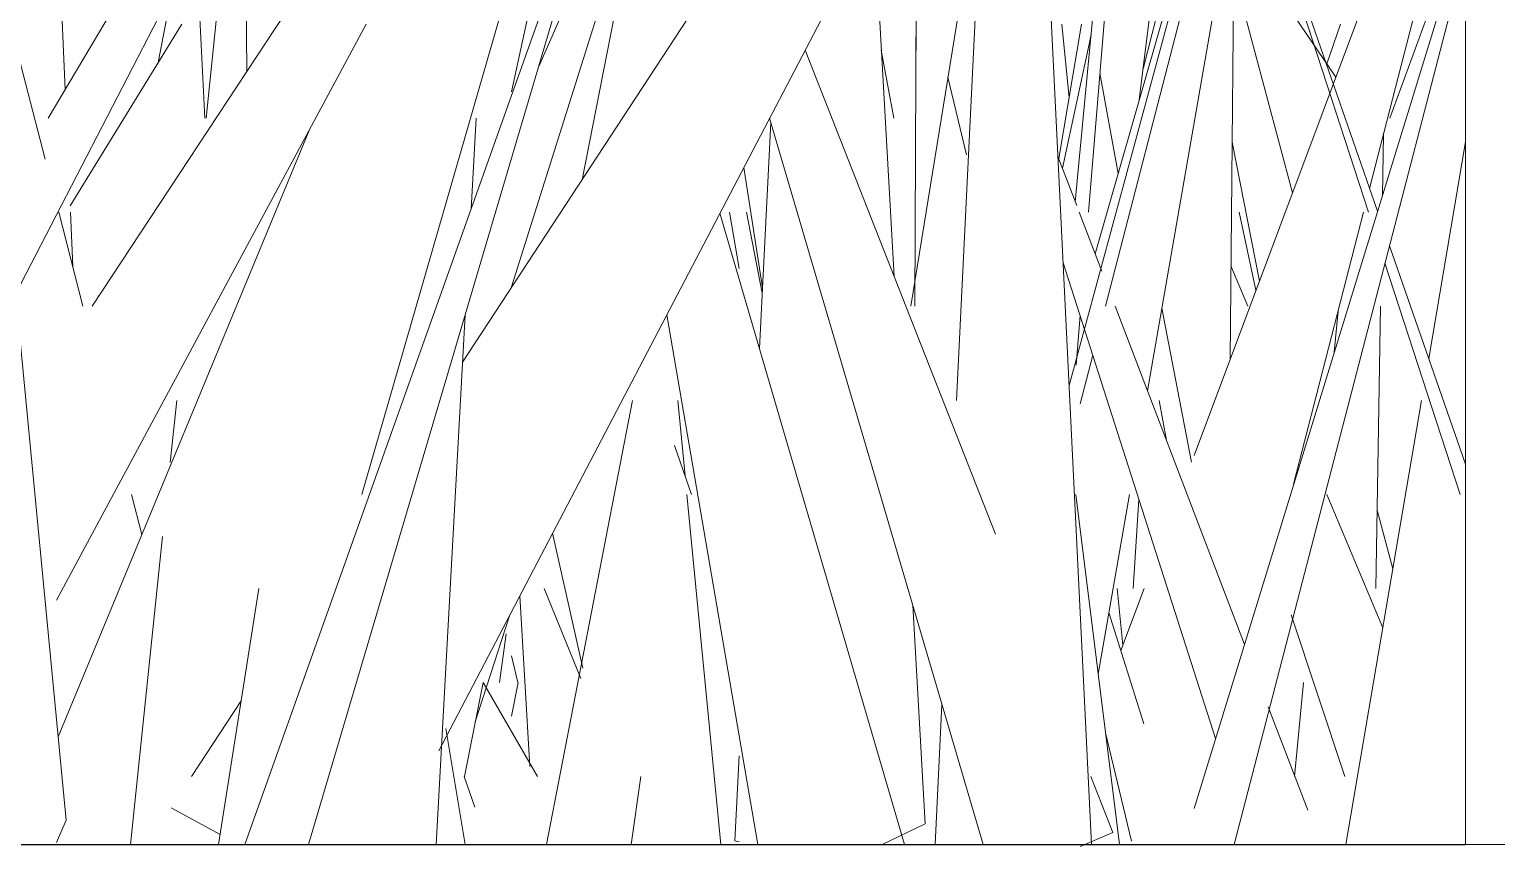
# Model space of a CAD drawing. Header units: millimetres. Extents: x -9575 to 27274, y -4387 to 11354.
# Drawn here: x -5082.72 to -5039.66, y 3047.94 to 3071.91 of the extents above; entities that cross this region are included whole.
import ezdxf

# ---------------------------------------------------------------- set-up
doc = ezdxf.new("R2010")
doc.units = ezdxf.units.MM
doc.layers.add('A-FLOR-HRAL', color=11, linetype='Continuous', lineweight=9)
doc.layers.add('G-IMPT', color=8, linetype='Continuous', lineweight=9)

# ---------------------------------------------------------------- blocks, each defined once
blk = doc.blocks.new('Railing - 2_ x 1_2_-V4-North')
at = {"layer": 'A-FLOR-HRAL'}
for p, q in [((-7478.968, 3048), (-7478.968, 3933.825)), ((-7466.268, 3048), (-7478.968, 3048))]:
    blk.add_line(p, q, dxfattribs=at)
blk = doc.blocks.new('Railing - Railing-380087-North')
blk.add_blockref('Railing - 2_ x 1_2_-V4-North', (2438.4, 0))
blk = doc.blocks.new('Grass Array - 25_dwg-V16-North')
at = {"layer": 'G-IMPT'}
for p, q in [((-5052.202, 3061.463), (-5042.308, 3097.941)), ((-5052.025, 3066.851), (-5049.746, 3090.815)), ((-5049.724, 3089.783), (-5051.633, 3066.547)), ((-5044.623, 3088.988), (-5051.137, 3063.788)), ((-5051.543, 3048), (-5053.263, 3083.1)), ((-5051.443, 3065.33), (-5046.407, 3082.828)), ((-5050.145, 3069.841), (-5048.53, 3083.1)), ((-5041.115, 3079.188), (-5048.538, 3059.416)), ((-5046.935, 3078.343), (-5049.904, 3061.307)), ((-5043.419, 3066.547), (-5047.162, 3078.077)), ((-5056.73, 3063.788), (-5056.673, 3077.571)), ((-5056.705, 3069.744), (-5056.673, 3077.571)), ((-5054.702, 3077.582), (-5055.506, 3061.029)), ((-5047.482, 3062.228), (-5047.344, 3075.992)), ((-5043.388, 3067.244), (-5041.06, 3076.31)), ((-5057.341, 3064.661), (-5057.916, 3074.823)), ((-5055.065, 3074.823), (-5056.845, 3063.788)), ((-5047.204, 3074.666), (-5044.376, 3070.502)), ((-5042.792, 3069.306), (-5040.839, 3074.63)), ((-5050.034, 3070.746), (-5049.058, 3074.559)), ((-5047.361, 3048), (-5040.568, 3074.17)), ((-5040.941, 3073.766), (-5048.538, 3049.062)), ((-5045.648, 3067.113), (-5047.369, 3073.556)), ((-5045.3, 3072.733), (-5043.153, 3066.572)), ((-5052.51, 3068.119), (-5051.838, 3072.065)), ((-5052.206, 3069.902), (-5052.419, 3072.065)), ((-5044.241, 3072.065), (-5044.642, 3070.894)), ((-5051.559, 3071.751), (-5052.4, 3067.834)), ((-5054.365, 3057.104), (-5059.954, 3071.297)), ((-5057.347, 3069.306), (-5057.717, 3071.298)), ((-5055.761, 3070.505), (-5055.214, 3068.23)), ((-5051.298, 3070.619), (-5050.766, 3067.681)), ((-5060.96, 3069.172), (-5061.291, 3062.555)), ((-5060.998, 3069.301), (-5054.729, 3048)), ((-5047.418, 3068.595), (-5046.62, 3064.523)), ((-5043.011, 3067.035), (-5042.981, 3068.827)), ((-5041.65, 3062.259), (-5040.568, 3068.61)), ((-5041.65, 3062.259), (-5040.568, 3068.61)), ((-5051.982, 3066.741), (-5052.531, 3068.176)), ((-5061.753, 3067.858), (-5061.202, 3064.325)), ((-5062.451, 3066.522), (-5057.035, 3048)), ((-5062.173, 3066.547), (-5061.89, 3064.894)), ((-5061.668, 3066.547), (-5061.21, 3064.17)), ((-5051.246, 3064.816), (-5051.908, 3066.547)), ((-5047.216, 3066.547), (-5046.72, 3064.259)), ((-5045.615, 3058.568), (-5043.567, 3066.547)), ((-5042.802, 3065.564), (-5040.568, 3059.153)), ((-5052.379, 3065.06), (-5047.907, 3051.114)), ((-5046.957, 3063.788), (-5047.455, 3064.972)), ((-5040.732, 3058.27), (-5042.934, 3065.053)), ((-5061.339, 3048), (-5064.012, 3063.538)), ((-5051.882, 3063.512), (-5052.002, 3062.059)), ((-5047.059, 3053.871), (-5050.853, 3063.788)), ((-5048.611, 3059.22), (-5049.482, 3063.728)), ((-5044.312, 3063.643), (-5044.425, 3062.438)), ((-5043.201, 3055.511), (-5043.065, 3063.788)), ((-5051.509, 3062.349), (-5051.876, 3060.93)), ((-5067.539, 3048), (-5065.022, 3061.029)), ((-5063.692, 3061.029), (-5063.477, 3058.819)), ((-5049.561, 3061.029), (-5049.348, 3059.855)), ((-5044.08, 3048), (-5041.86, 3061.029)), ((-5044.08, 3048), (-5041.86, 3061.029)), ((-5063.785, 3059.703), (-5063.285, 3058.27)), ((-5063.423, 3058.27), (-5062.424, 3048)), ((-5052.009, 3058.27), (-5050.726, 3048)), ((-5050.433, 3058.27), (-5051.351, 3053.002)), ((-5042.997, 3054.357), (-5044.64, 3058.27)), ((-5050.154, 3058.123), (-5050.328, 3055.511)), ((-5042.703, 3056.083), (-5043.163, 3057.808)), ((-5066.471, 3053.179), (-5067.361, 3057.134)), ((-5068.034, 3050.294), (-5068.323, 3055.295)), ((-5067.612, 3055.511), (-5066.535, 3052.867)), ((-5050.628, 3053.847), (-5050.792, 3055.511)), ((-5050.004, 3055.511), (-5050.685, 3053.695)), ((-5056.433, 3048.613), (-5056.795, 3055.021)), ((-5051.036, 3054.809), (-5050.008, 3051.541)), ((-5045.686, 3054.735), (-5044.112, 3049.993)), ((-5068.721, 3054.182), (-5068.921, 3052.752)), ((-5068.566, 3053.532), (-5068.38, 3052.752)), ((-5067.803, 3049.993), (-5069.398, 3052.752)), ((-5068.371, 3052.752), (-5068.566, 3051.767)), ((-5045.329, 3052.752), (-5045.587, 3049.993)), ((-5055.939, 3052.112), (-5056.139, 3048)), ((-5045.2, 3049.012), (-5046.358, 3052.04)), ((-5051.136, 3051.282), (-5050.37, 3048.098)), ((-5061.89, 3050.603), (-5062.015, 3048.113)), ((-5069.961, 3049.993), (-5069.647, 3049.098)), ((-5064.777, 3049.993), (-5065.052, 3048)), ((-5050.922, 3048.359), (-5051.565, 3049.993)), ((-5056.433, 3048.613), (-5057.688, 3048)), ((-5050.922, 3048.359), (-5051.876, 3047.941)), ((-5061.89, 3048.082), (-5062.015, 3048.113))]:
    blk.add_line(p, q, dxfattribs=at)
blk = doc.blocks.new('Grass Array - Grass Array-440235-North')
blk.add_blockref('Grass Array - 25_dwg-V16-North', (0, 0))
blk = doc.blocks.new('Grass Array - 25_dwg-V51-North')
at = {"layer": 'G-IMPT'}
for p, q in [((-5083.026, 3101.756), (-5081.669, 3070.143)), ((-5070.698, 3050.754), (-5043.819, 3102.146)), ((-5086.583, 3100.053), (-5081.634, 3048.716)), ((-5062.217, 3095.442), (-5072.96, 3058.27)), ((-5049.953, 3092.776), (-5070.002, 3062.149)), ((-5083.121, 3064.138), (-5068.876, 3091.715)), ((-5073.366, 3084.143), (-5082.165, 3069.306)), ((-5067.77, 3070.819), (-5063.461, 3080.559)), ((-5074.524, 3048), (-5065.341, 3079.027)), ((-5076.333, 3070.684), (-5076.413, 3077.124)), ((-5076.8, 3076.375), (-5077.534, 3069.306)), ((-5066.499, 3067.5), (-5064.701, 3076.622)), ((-5082.259, 3068.103), (-5083.994, 3074.823)), ((-5065.336, 3074.608), (-5068.566, 3064.359)), ((-5077.817, 3074.405), (-5077.573, 3069.306)), ((-5074.446, 3073.55), (-5080.874, 3063.788)), ((-5067.32, 3073.472), (-5076.396, 3048)), ((-5067.897, 3073.166), (-5068.566, 3070.073)), ((-5078.938, 3070.935), (-5078.582, 3072.768)), ((-5081.922, 3055.171), (-5072.833, 3072.065)), ((-5081.522, 3066.735), (-5078.243, 3072.065)), ((-5069.756, 3066.637), (-5069.609, 3069.306)), ((-5081.87, 3051.165), (-5074.488, 3068.989)), ((-5081.145, 3063.788), (-5081.857, 3066.547)), ((-5081.514, 3066.547), (-5081.446, 3064.953)), ((-5070.779, 3048), (-5069.926, 3063.535)), ((-5078.393, 3061.029), (-5078.582, 3059.207)), ((-5079.416, 3057.091), (-5079.72, 3058.27)), ((-5078.808, 3057.035), (-5079.746, 3048)), ((-5075.987, 3055.511), (-5077.17, 3048)), ((-5069.632, 3051.598), (-5068.63, 3054.708)), ((-5069.948, 3049.993), (-5069.404, 3052.752)), ((-5076.506, 3052.212), (-5077.959, 3049.993)), ((-5070.497, 3051.407), (-5069.933, 3048)), ((-5077.122, 3048.301), (-5078.554, 3049.083)), ((-5081.922, 3048.067), (-5081.634, 3048.716))]:
    blk.add_line(p, q, dxfattribs=at)
blk = doc.blocks.new('Grass Array - Grass Array-V52-North')
blk.add_blockref('Grass Array - 25_dwg-V51-North', (0, 0))

msp = doc.modelspace()

# ---------------------------------------------------------------- linework, layer by layer
msp.add_line((-5839.745, 3048), (-5040.568, 3048))

# ---------------------------------------------------------------- block references
for name in ['Railing - Railing-380087-North', 'Grass Array - Grass Array-V52-North', 'Grass Array - Grass Array-440235-North']:
    msp.add_blockref(name, (0, 0))

doc.saveas('drawing.dxf')
